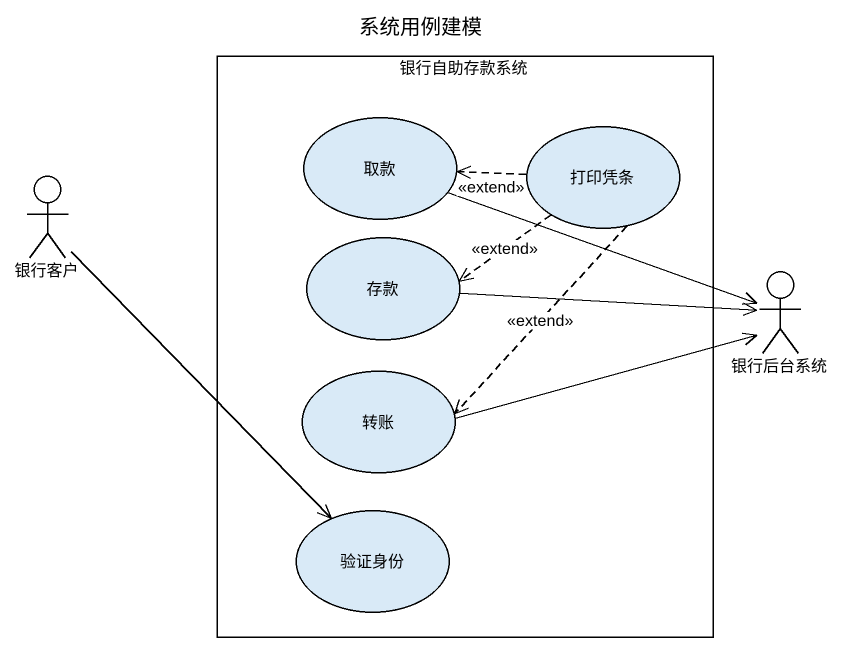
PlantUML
@startuml
title 系统用例建模
rectangle 银行自助存款系统 {
  usecase 取款
  usecase 打印凭条
  usecase 存款
  usecase 转账
  usecase 验证身份
}
actor 银行客户
actor 银行后台系统
打印凭条 .left.> 取款 : <<extend>>
打印凭条 .left.> 存款 : <<extend>>
打印凭条 ..> 转账 : <<extend>>
银行客户 --> 验证身份
银行后台系统 <-left- 取款
银行后台系统 <-left- 存款
银行后台系统 <-left- 转账
@enduml
